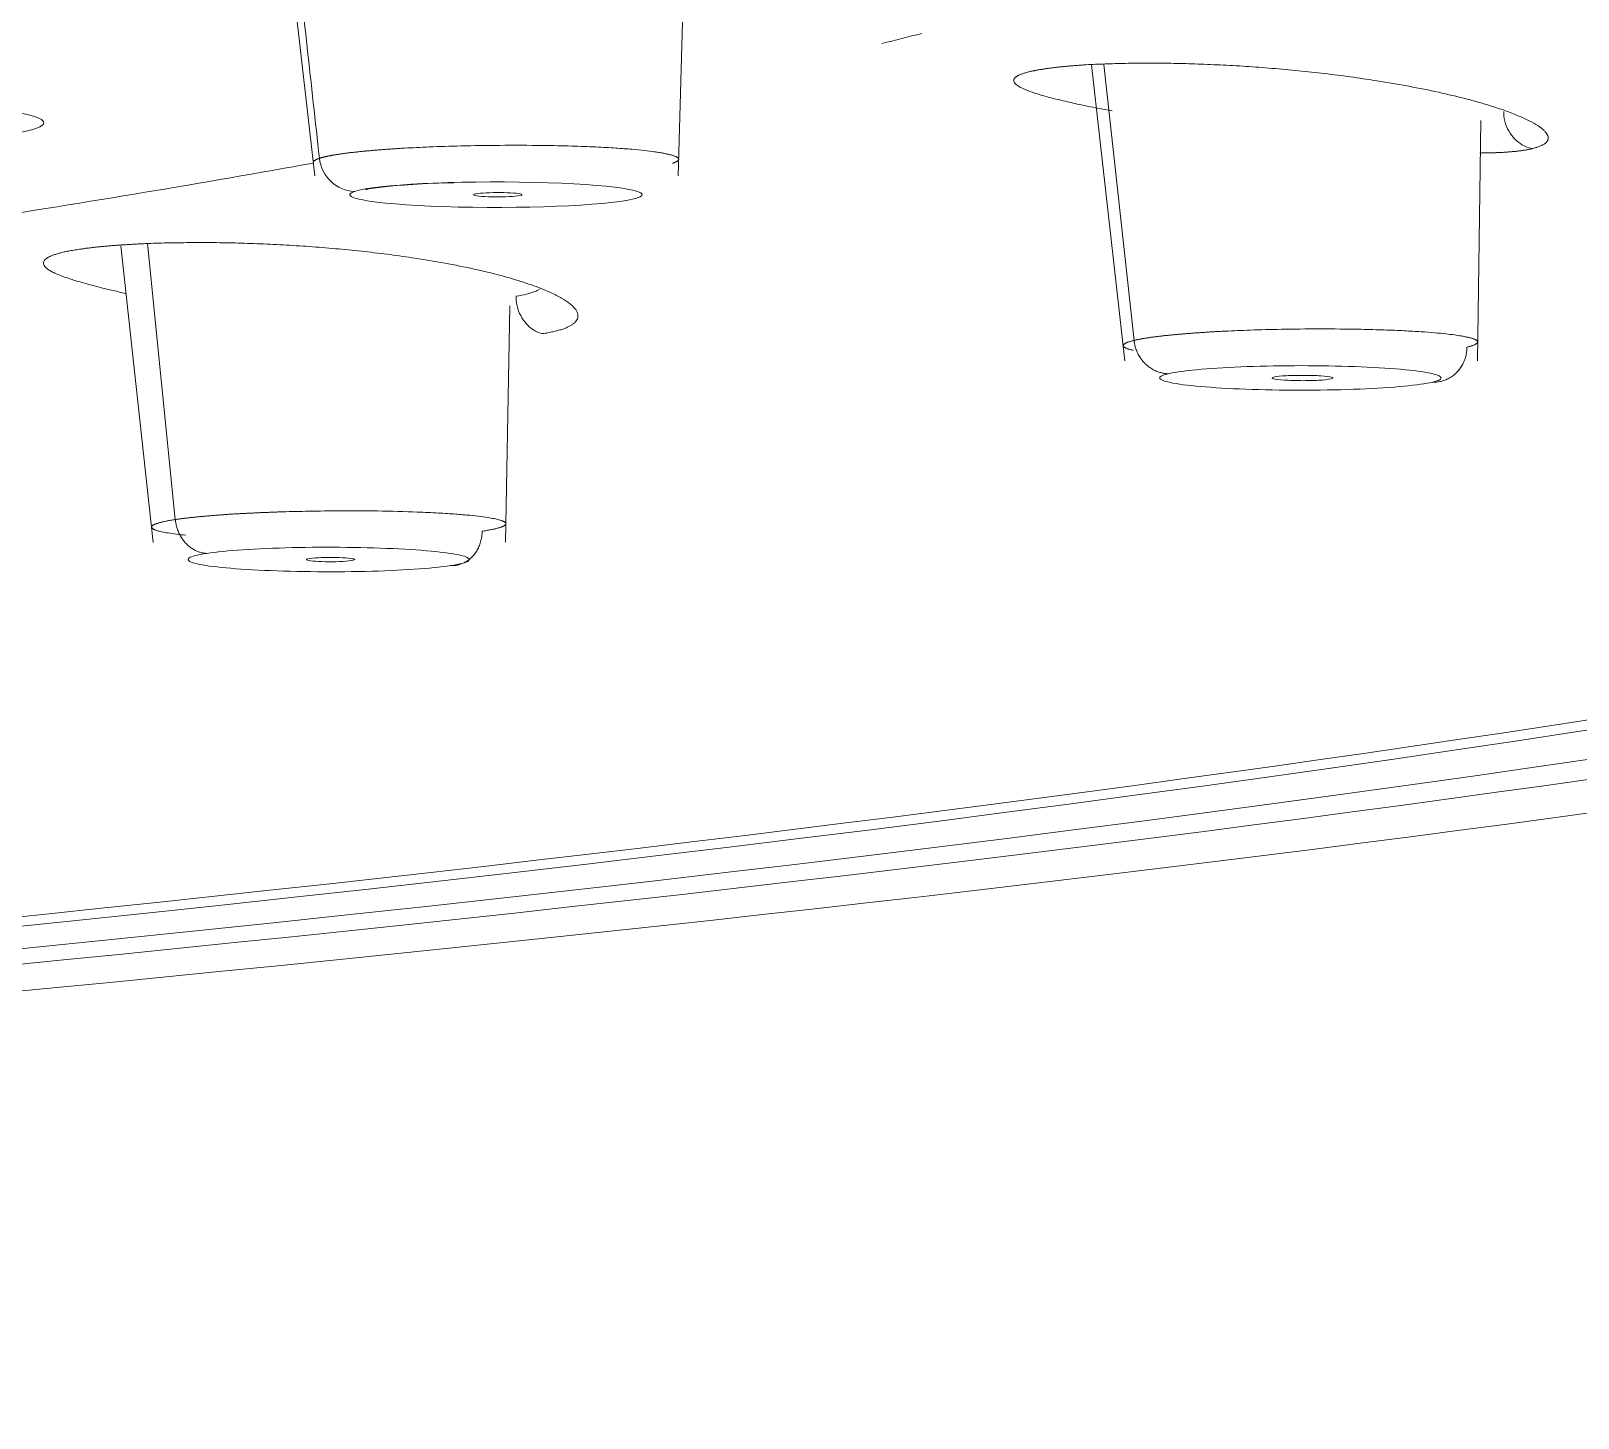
# Model space of a CAD drawing. Extents: x 19821 to 22981, y -91 to 2224.
# Drawn here: x 20781.61 to 20794.3, y 1291.2 to 1302.58 of the extents above; entities that cross this region are included whole.
import ezdxf

# ---------------------------------------------------------------- set-up
doc = ezdxf.new("R2010")
doc.units = 0
doc.header["$LTSCALE"] = 10
doc.header["$MEASUREMENT"] = 0
doc.layers.add('1', color=7, linetype='CONTINUOUS')

msp = doc.modelspace()

# ---------------------------------------------------------------- linework, layer by layer
at = {"layer": '1', "color": 7, "linetype": 'Continuous', "lineweight": 18}
for p, q in [((20783.714, 1303.348), (20783.935, 1301.396)), ((20786.916, 1301.397), (20786.96, 1302.948)), ((20790.307, 1302.307), (20790.581, 1299.878)), ((20793.472, 1299.879), (20793.499, 1301.849)), ((20782.344, 1300.822), (20782.61, 1298.388)), ((20785.5, 1298.389), (20785.535, 1300.33))]:
    msp.add_line(p, q, dxfattribs=at)
at = {"layer": '1', "color": 7, "linetype": 'Continuous', "lineweight": 13}
for p, q in [((20790.655, 1300.046), (20790.408, 1302.309)), ((20782.791, 1298.576), (20782.563, 1300.84))]:
    msp.add_line(p, q, dxfattribs=at)
at = {"layer": '1', "color": 7, "linetype": 'Continuous', "lineweight": 18}
for centre, major_axis, ratio, start_param, end_param in [((20690.341, 1301.967), (-121.8, 0), 0.087156, 1.570796, 4.70718), ((20690.341, 1301.967), (-120.85, 0), 0.087156, 1.570796, 4.712389), ((20690.341, 1302.016), (119.248, 0), 0.087156, 4.712389, 7.847018), ((20690.341, 1301.967), (119.464, 0), 0.087156, 4.712389, 7.853982), ((20784.261, 1301.567), (-0.093, 0.285), 0.962439, 1.357839, 2.814221), ((20785.42, 1301.241), (-1.2, 0), 0.087155, 2.881495, 6.019507), ((20785.421, 1301.241), (-1.2, 0), 0.087156, 6.022891, 9.161299), ((20690.341, 1301.967), (-123.486, 0), 0.087156, 1.570796, 3.036476)]:
    msp.add_ellipse(centre, major_axis=major_axis, ratio=ratio, start_param=start_param, end_param=end_param, dxfattribs=at)
at = {"layer": '1', "color": 7, "linetype": 'Continuous', "lineweight": 13}
for start_param, end_param in [(2.807357, 2.817125), (2.631084, 2.690185)]:
    msp.add_ellipse((20690.341, 1305.454), major_axis=(-104, 0), ratio=0.087156, start_param=start_param, end_param=end_param, dxfattribs=at)
msp.add_open_spline([(20783.973, 1301.54), (20783.906, 1302.145), (20783.84, 1302.75), (20783.773, 1303.355)], degree=3, dxfattribs=at)
at = {"layer": '1', "color": 7, "linetype": 'Continuous', "lineweight": 18}
for points, knots in [([(20790.476, 1301.928), (20790.435, 1301.935), (20790.341, 1301.953), (20790.205, 1301.981), (20790.086, 1302.008), (20789.994, 1302.03), (20789.923, 1302.049), (20789.85, 1302.071), (20789.78, 1302.095), (20789.732, 1302.117), (20789.703, 1302.134), (20789.687, 1302.146), (20789.675, 1302.159), (20789.67, 1302.168), (20789.668, 1302.175), (20789.668, 1302.18), (20789.669, 1302.185), (20789.671, 1302.19), (20789.673, 1302.195), (20789.677, 1302.2), (20789.682, 1302.204), (20789.688, 1302.209), (20789.695, 1302.213), (20789.703, 1302.218), (20789.711, 1302.222), (20789.721, 1302.226), (20789.732, 1302.231), (20789.744, 1302.235), (20789.757, 1302.239), (20789.771, 1302.243), (20789.785, 1302.247), (20789.796, 1302.25), (20789.801, 1302.251)], [0, 0, 0, 0, 0.058415, 0.137719, 0.216938, 0.269518, 0.321737, 0.37383, 0.452553, 0.532441, 0.572312, 0.612039, 0.651713, 0.691425, 0.708568, 0.725666, 0.742728, 0.75976, 0.776773, 0.793774, 0.810772, 0.827777, 0.844795, 0.861836, 0.878909, 0.896021, 0.913182, 0.930399, 0.947682, 0.965037, 0.982474, 1, 1, 1, 1]), ([(20789.801, 1302.251), (20789.805, 1302.252), (20789.811, 1302.253), (20789.82, 1302.255), (20789.83, 1302.257), (20789.84, 1302.259), (20789.85, 1302.261), (20789.86, 1302.263), (20789.87, 1302.265), (20789.881, 1302.267), (20789.892, 1302.268), (20789.903, 1302.27), (20789.914, 1302.272), (20789.926, 1302.274), (20789.937, 1302.276), (20789.949, 1302.277), (20789.961, 1302.279), (20789.974, 1302.28), (20789.986, 1302.282), (20789.999, 1302.284), (20790.012, 1302.285), (20790.025, 1302.287), (20790.038, 1302.288), (20790.051, 1302.29), (20790.065, 1302.291), (20790.079, 1302.292), (20790.093, 1302.294), (20790.108, 1302.295), (20790.122, 1302.296), (20790.137, 1302.298), (20790.152, 1302.299), (20790.167, 1302.3), (20790.182, 1302.301), (20790.198, 1302.302), (20790.213, 1302.303), (20790.229, 1302.305), (20790.264, 1302.307), (20790.319, 1302.31), (20790.397, 1302.313), (20790.478, 1302.316), (20790.591, 1302.319), (20790.74, 1302.321), (20790.93, 1302.32), (20791.129, 1302.315), (20791.334, 1302.307), (20791.546, 1302.296), (20791.761, 1302.28), (20791.977, 1302.261), (20792.192, 1302.238), (20792.405, 1302.212), (20792.636, 1302.178), (20792.88, 1302.137), (20793.128, 1302.088), (20793.316, 1302.044), (20793.453, 1302.008), (20793.548, 1301.98), (20793.652, 1301.947), (20793.757, 1301.91), (20793.857, 1301.868), (20793.937, 1301.828), (20793.987, 1301.795), (20794.017, 1301.77), (20794.033, 1301.752), (20794.045, 1301.735), (20794.05, 1301.724), (20794.051, 1301.719)], [0, 0, 0, 0, 0.004242, 0.008468, 0.012678, 0.016874, 0.021054, 0.025221, 0.029374, 0.033514, 0.037641, 0.041756, 0.045859, 0.04995, 0.054031, 0.058102, 0.062163, 0.066215, 0.070257, 0.074292, 0.078319, 0.082338, 0.086351, 0.090358, 0.094359, 0.098354, 0.102345, 0.106332, 0.110316, 0.114296, 0.118274, 0.122249, 0.126224, 0.130197, 0.13417, 0.138143, 0.142116, 0.15977, 0.177402, 0.195054, 0.212771, 0.248243, 0.283621, 0.319001, 0.354461, 0.389942, 0.425513, 0.461372, 0.497039, 0.532872, 0.569226, 0.61745, 0.665249, 0.71346, 0.737413, 0.761359, 0.785399, 0.821427, 0.857435, 0.893261, 0.92916, 0.946922, 0.964626, 0.98231, 1, 1, 1, 1]), ([(20783.973, 1301.54), (20783.975, 1301.54), (20783.979, 1301.541), (20783.984, 1301.543), (20783.99, 1301.545), (20783.996, 1301.546), (20784.002, 1301.548), (20784.008, 1301.55), (20784.015, 1301.551), (20784.022, 1301.553), (20784.029, 1301.554), (20784.037, 1301.556), (20784.045, 1301.558), (20784.053, 1301.559), (20784.061, 1301.561), (20784.069, 1301.562), (20784.078, 1301.564), (20784.087, 1301.566), (20784.096, 1301.567), (20784.106, 1301.569), (20784.115, 1301.57), (20784.125, 1301.572), (20784.136, 1301.573), (20784.146, 1301.575), (20784.157, 1301.576), (20784.168, 1301.578), (20784.179, 1301.58), (20784.19, 1301.581), (20784.202, 1301.583), (20784.214, 1301.584), (20784.226, 1301.586), (20784.238, 1301.587), (20784.251, 1301.588), (20784.264, 1301.59), (20784.277, 1301.591), (20784.29, 1301.593), (20784.304, 1301.594), (20784.317, 1301.596), (20784.331, 1301.597), (20784.346, 1301.598), (20784.36, 1301.6), (20784.375, 1301.601), (20784.389, 1301.602), (20784.404, 1301.604), (20784.42, 1301.605), (20784.435, 1301.606), (20784.451, 1301.608), (20784.467, 1301.609), (20784.483, 1301.61), (20784.499, 1301.611), (20784.515, 1301.613), (20784.532, 1301.614), (20784.549, 1301.615), (20784.566, 1301.616), (20784.583, 1301.617), (20784.601, 1301.618), (20784.618, 1301.62), (20784.636, 1301.621), (20784.654, 1301.622), (20784.73, 1301.626), (20784.886, 1301.634), (20785.147, 1301.642), (20785.465, 1301.647), (20785.774, 1301.646), (20786.038, 1301.641), (20786.237, 1301.633), (20786.402, 1301.624), (20786.535, 1301.614), (20786.638, 1301.604), (20786.702, 1301.596), (20786.738, 1301.591), (20786.756, 1301.588), (20786.773, 1301.585), (20786.79, 1301.582), (20786.805, 1301.579), (20786.82, 1301.576), (20786.833, 1301.573), (20786.845, 1301.57), (20786.857, 1301.567), (20786.868, 1301.564), (20786.877, 1301.561), (20786.886, 1301.558), (20786.893, 1301.555), (20786.9, 1301.552), (20786.906, 1301.549), (20786.91, 1301.546), (20786.914, 1301.543), (20786.917, 1301.539), (20786.919, 1301.536), (20786.92, 1301.533), (20786.92, 1301.53), (20786.919, 1301.527), (20786.917, 1301.523), (20786.914, 1301.52), (20786.91, 1301.517), (20786.905, 1301.514), (20786.9, 1301.511), (20786.893, 1301.508), (20786.886, 1301.504), (20786.878, 1301.501), (20786.872, 1301.499), (20786.869, 1301.498)], [0, 0, 0, 0, 0.00417, 0.008345, 0.012526, 0.016711, 0.020901, 0.025097, 0.029297, 0.033503, 0.037713, 0.041929, 0.046149, 0.050375, 0.054606, 0.058841, 0.063082, 0.067328, 0.071579, 0.075835, 0.080095, 0.084361, 0.088632, 0.092908, 0.097189, 0.101475, 0.105766, 0.110062, 0.114363, 0.118669, 0.12298, 0.127297, 0.131618, 0.135944, 0.140275, 0.144611, 0.148952, 0.153299, 0.15765, 0.162006, 0.166367, 0.170733, 0.175105, 0.179481, 0.183862, 0.188248, 0.19264, 0.197036, 0.201437, 0.205843, 0.210254, 0.214671, 0.219092, 0.223518, 0.227949, 0.232385, 0.236827, 0.241273, 0.245724, 0.25018, 0.297768, 0.355265, 0.422644, 0.499872, 0.552453, 0.60066, 0.644497, 0.683967, 0.719072, 0.749813, 0.758147, 0.766462, 0.77476, 0.78304, 0.791302, 0.799547, 0.807774, 0.815984, 0.824176, 0.832351, 0.840508, 0.848648, 0.85677, 0.864875, 0.872962, 0.881032, 0.889084, 0.897119, 0.905137, 0.913137, 0.92112, 0.929086, 0.937034, 0.944965, 0.952879, 0.960775, 0.968655, 0.976517, 0.984362, 0.992189, 1, 1, 1, 1]), ([(20793.92, 1301.618), (20793.918, 1301.618), (20793.912, 1301.616), (20793.903, 1301.615), (20793.894, 1301.613), (20793.885, 1301.611), (20793.875, 1301.609), (20793.866, 1301.607), (20793.856, 1301.606), (20793.846, 1301.604), (20793.835, 1301.603), (20793.825, 1301.601), (20793.814, 1301.6), (20793.803, 1301.599), (20793.792, 1301.597), (20793.781, 1301.596), (20793.769, 1301.595), (20793.757, 1301.594), (20793.745, 1301.593), (20793.733, 1301.592), (20793.721, 1301.591), (20793.708, 1301.59), (20793.695, 1301.589), (20793.682, 1301.588), (20793.669, 1301.588), (20793.655, 1301.587), (20793.641, 1301.586), (20793.627, 1301.586), (20793.613, 1301.585), (20793.599, 1301.585), (20793.584, 1301.585), (20793.569, 1301.584), (20793.554, 1301.584), (20793.539, 1301.584), (20793.524, 1301.584), (20793.508, 1301.583), (20793.497, 1301.583), (20793.492, 1301.583), (20793.492, 1301.583)], [0, 0, 0, 0, 0.029195, 0.058318, 0.087372, 0.11636, 0.145285, 0.174151, 0.202961, 0.231717, 0.260423, 0.289082, 0.317698, 0.346273, 0.374812, 0.403316, 0.43179, 0.460237, 0.48866, 0.517062, 0.545447, 0.573818, 0.602178, 0.630532, 0.658881, 0.68723, 0.715581, 0.743939, 0.772306, 0.800686, 0.829082, 0.857498, 0.885937, 0.914402, 0.942896, 0.971424, 0.999987, 1, 1, 1, 1]), ([(20783.923, 1301.505), (20783.922, 1301.506), (20783.922, 1301.508), (20783.923, 1301.511), (20783.925, 1301.514), (20783.928, 1301.518), (20783.932, 1301.521), (20783.937, 1301.524), (20783.942, 1301.527), (20783.949, 1301.53), (20783.956, 1301.533), (20783.964, 1301.537), (20783.97, 1301.539), (20783.973, 1301.54)], [0, 0, 0, 0, 0.090523, 0.182351, 0.273983, 0.36542, 0.456661, 0.547707, 0.638557, 0.729212, 0.81967, 0.909933, 1, 1, 1, 1]), ([(20784.355, 1301.282), (20784.357, 1301.283), (20784.375, 1301.287), (20784.474, 1301.304), (20784.67, 1301.322), (20784.894, 1301.336), (20785.048, 1301.338), (20785.075, 1301.339)], [0, 0, 0, 0, 0.146855, 0.317387, 0.593178, 0.929588, 1, 1, 1, 1]), ([(20782.004, 1300.794), (20782.009, 1300.794), (20782.017, 1300.795), (20782.031, 1300.797), (20782.045, 1300.799), (20782.058, 1300.801), (20782.072, 1300.803), (20782.086, 1300.804), (20782.101, 1300.806), (20782.115, 1300.808), (20782.13, 1300.809), (20782.144, 1300.811), (20782.159, 1300.813), (20782.175, 1300.814), (20782.19, 1300.816), (20782.205, 1300.817), (20782.221, 1300.819), (20782.237, 1300.82), (20782.253, 1300.821), (20782.269, 1300.823), (20782.285, 1300.824), (20782.302, 1300.825), (20782.318, 1300.827), (20782.335, 1300.828), (20782.352, 1300.829), (20782.369, 1300.83), (20782.386, 1300.831), (20782.404, 1300.832), (20782.422, 1300.833), (20782.439, 1300.834), (20782.457, 1300.835), (20782.476, 1300.836), (20782.494, 1300.837), (20782.512, 1300.838), (20782.531, 1300.839), (20782.55, 1300.84), (20782.591, 1300.841), (20782.655, 1300.844), (20782.744, 1300.846), (20782.836, 1300.847), (20782.963, 1300.849), (20783.127, 1300.848), (20783.331, 1300.844), (20783.541, 1300.836), (20783.755, 1300.825), (20783.97, 1300.81), (20784.185, 1300.791), (20784.398, 1300.769), (20784.606, 1300.743), (20784.808, 1300.713), (20785.024, 1300.676), (20785.245, 1300.632), (20785.463, 1300.579), (20785.621, 1300.532), (20785.733, 1300.494), (20785.808, 1300.465), (20785.887, 1300.431), (20785.962, 1300.392), (20786.027, 1300.349), (20786.071, 1300.308), (20786.09, 1300.275), (20786.095, 1300.25), (20786.093, 1300.232), (20786.086, 1300.214), (20786.077, 1300.201), (20786.067, 1300.191), (20786.059, 1300.184), (20786.05, 1300.178), (20786.04, 1300.171), (20786.03, 1300.165), (20786.018, 1300.159), (20786.005, 1300.153), (20785.992, 1300.147), (20785.977, 1300.142), (20785.961, 1300.136), (20785.944, 1300.131), (20785.927, 1300.126), (20785.908, 1300.122), (20785.889, 1300.117), (20785.868, 1300.113), (20785.846, 1300.108), (20785.824, 1300.104), (20785.808, 1300.102), (20785.8, 1300.101)], [0, 0, 0, 0, 0.003722, 0.00743, 0.011124, 0.014806, 0.018474, 0.02213, 0.025774, 0.029406, 0.033027, 0.036638, 0.040238, 0.043828, 0.047409, 0.050981, 0.054544, 0.058099, 0.061646, 0.065186, 0.06872, 0.072247, 0.075767, 0.079283, 0.082793, 0.086299, 0.089801, 0.093299, 0.096795, 0.100287, 0.103777, 0.107265, 0.110752, 0.114239, 0.117724, 0.12121, 0.124697, 0.140187, 0.155657, 0.171145, 0.18669, 0.217814, 0.248855, 0.279898, 0.311012, 0.342143, 0.373354, 0.404817, 0.436113, 0.467553, 0.499452, 0.541765, 0.583704, 0.626006, 0.647023, 0.668033, 0.689127, 0.720738, 0.752333, 0.783767, 0.815265, 0.83085, 0.846383, 0.8619, 0.877435, 0.884208, 0.890968, 0.897719, 0.904465, 0.911208, 0.917951, 0.924697, 0.93145, 0.938212, 0.944988, 0.951778, 0.958588, 0.965419, 0.972274, 0.979157, 0.986071, 0.993017, 1, 1, 1, 1]), ([(20782.383, 1300.431), (20782.348, 1300.439), (20782.264, 1300.458), (20782.141, 1300.488), (20782.02, 1300.521), (20781.929, 1300.549), (20781.862, 1300.573), (20781.813, 1300.592), (20781.767, 1300.615), (20781.73, 1300.64), (20781.713, 1300.662), (20781.709, 1300.68), (20781.711, 1300.692), (20781.718, 1300.704), (20781.728, 1300.714), (20781.738, 1300.721), (20781.746, 1300.726), (20781.755, 1300.731), (20781.765, 1300.736), (20781.775, 1300.74), (20781.787, 1300.745), (20781.8, 1300.749), (20781.814, 1300.754), (20781.828, 1300.758), (20781.844, 1300.762), (20781.861, 1300.767), (20781.878, 1300.771), (20781.897, 1300.775), (20781.916, 1300.779), (20781.937, 1300.782), (20781.958, 1300.786), (20781.981, 1300.79), (20781.996, 1300.792), (20782.004, 1300.794)], [0, 0, 0, 0, 0.048608, 0.124454, 0.198196, 0.271859, 0.320751, 0.369308, 0.417747, 0.490949, 0.565233, 0.602308, 0.639249, 0.67614, 0.713067, 0.729008, 0.744907, 0.760771, 0.776609, 0.792429, 0.808238, 0.824044, 0.839855, 0.85568, 0.871526, 0.887401, 0.903314, 0.919271, 0.935281, 0.951351, 0.967489, 0.983703, 1, 1, 1, 1]), ([(20785.779, 1300.464), (20785.767, 1300.458), (20785.754, 1300.452), (20785.7, 1300.431), (20785.648, 1300.418), (20785.586, 1300.409)], [0, 0, 0, 0, 0.269004, 0.269004, 1, 1, 1, 1]), ([(20793.338, 1300.082), (20793.338, 1300.082), (20793.344, 1300.081), (20793.355, 1300.079), (20793.371, 1300.076), (20793.385, 1300.073), (20793.399, 1300.07), (20793.411, 1300.067), (20793.423, 1300.064), (20793.433, 1300.061), (20793.442, 1300.058), (20793.45, 1300.054), (20793.456, 1300.051), (20793.462, 1300.048), (20793.467, 1300.045), (20793.47, 1300.041), (20793.472, 1300.038), (20793.474, 1300.035), (20793.474, 1300.032), (20793.473, 1300.028), (20793.471, 1300.025), (20793.468, 1300.022), (20793.465, 1300.019), (20793.46, 1300.015), (20793.454, 1300.012), (20793.447, 1300.009), (20793.439, 1300.006), (20793.43, 1300.003), (20793.421, 1299.999), (20793.41, 1299.996), (20793.399, 1299.993), (20793.391, 1299.991), (20793.386, 1299.99)], [0, 0, 0, 0, 0.000025, 0.036299, 0.072444, 0.108461, 0.144348, 0.180107, 0.215737, 0.251239, 0.286613, 0.321858, 0.356975, 0.391965, 0.426826, 0.461559, 0.496165, 0.530643, 0.564994, 0.599217, 0.633314, 0.667282, 0.701124, 0.734839, 0.768427, 0.801888, 0.835223, 0.868431, 0.901513, 0.934468, 0.967297, 1, 1, 1, 1]), ([(20790.648, 1299.964), (20790.646, 1299.965), (20790.64, 1299.966), (20790.63, 1299.969), (20790.618, 1299.972), (20790.608, 1299.975), (20790.599, 1299.978), (20790.591, 1299.981), (20790.585, 1299.985), (20790.579, 1299.988), (20790.575, 1299.991), (20790.571, 1299.994), (20790.569, 1299.998), (20790.568, 1300), (20790.568, 1300.002), (20790.567, 1300.002)], [0, 0, 0, 0, 0.034886, 0.121832, 0.208448, 0.294733, 0.380687, 0.466311, 0.551603, 0.636565, 0.721196, 0.805496, 0.889464, 0.973101, 1, 1, 1, 1]), ([(20785.453, 1298.572), (20785.453, 1298.572), (20785.457, 1298.571), (20785.463, 1298.569), (20785.472, 1298.565), (20785.48, 1298.562), (20785.487, 1298.559), (20785.492, 1298.556), (20785.497, 1298.552), (20785.5, 1298.549), (20785.502, 1298.546), (20785.503, 1298.543), (20785.502, 1298.539), (20785.501, 1298.536), (20785.499, 1298.533), (20785.495, 1298.53), (20785.491, 1298.526), (20785.485, 1298.523), (20785.479, 1298.52), (20785.471, 1298.517), (20785.463, 1298.513), (20785.453, 1298.51), (20785.443, 1298.507), (20785.431, 1298.504), (20785.419, 1298.501), (20785.406, 1298.498), (20785.391, 1298.495), (20785.376, 1298.492), (20785.361, 1298.489), (20785.344, 1298.486), (20785.327, 1298.483), (20785.314, 1298.481), (20785.308, 1298.48)], [0, 0, 0, 0, 0.000024, 0.036298, 0.072443, 0.108459, 0.144347, 0.180106, 0.215736, 0.251238, 0.286612, 0.321857, 0.356975, 0.391964, 0.426825, 0.461559, 0.496164, 0.530643, 0.564994, 0.599217, 0.633313, 0.667282, 0.701124, 0.734839, 0.768427, 0.801888, 0.835223, 0.868431, 0.901513, 0.934468, 0.967297, 1, 1, 1, 1]), ([(20782.876, 1298.447), (20782.849, 1298.45), (20782.797, 1298.456), (20782.732, 1298.465), (20782.681, 1298.475), (20782.652, 1298.482), (20782.635, 1298.487), (20782.626, 1298.491), (20782.619, 1298.494), (20782.612, 1298.497), (20782.607, 1298.5), (20782.602, 1298.504), (20782.599, 1298.507), (20782.597, 1298.51), (20782.597, 1298.512), (20782.596, 1298.513)], [0, 0, 0, 0, 0.150948, 0.315048, 0.462732, 0.593984, 0.639915, 0.685674, 0.731261, 0.776676, 0.821919, 0.86699, 0.91189, 0.956617, 1, 1, 1, 1])]:
    msp.add_open_spline(points, degree=3, knots=knots, dxfattribs=at)
for points in [[(20777.436, 1301.914), (20777.552, 1301.935), (20777.845, 1301.972), (20778.505, 1302.012), (20779.269, 1302.03), (20780.067, 1302.024), (20780.785, 1301.995), (20781.344, 1301.946), (20781.68, 1301.883), (20781.749, 1301.813), (20781.615, 1301.77), (20781.504, 1301.749)], [(20785.241, 1301.245), (20785.233, 1301.241), (20785.238, 1301.233), (20785.326, 1301.225), (20785.442, 1301.222), (20785.564, 1301.226), (20785.611, 1301.232), (20785.63, 1301.236)], [(20785.63, 1301.236), (20785.638, 1301.241), (20785.633, 1301.248), (20785.545, 1301.257), (20785.429, 1301.259), (20785.307, 1301.256), (20785.26, 1301.249), (20785.241, 1301.245)], [(20793.104, 1299.703), (20793.159, 1299.716), (20793.201, 1299.742), (20793.093, 1299.782), (20792.819, 1299.814), (20792.424, 1299.835), (20791.967, 1299.841), (20791.519, 1299.831), (20791.145, 1299.807), (20790.989, 1299.785), (20790.935, 1299.772)], [(20790.935, 1299.772), (20790.881, 1299.759), (20790.838, 1299.734), (20790.947, 1299.694), (20791.221, 1299.662), (20791.615, 1299.641), (20792.072, 1299.635), (20792.52, 1299.644), (20792.894, 1299.668), (20793.05, 1299.691), (20793.104, 1299.703)], [(20791.8, 1299.745), (20791.785, 1299.739), (20791.781, 1299.73), (20791.88, 1299.719), (20792.022, 1299.714), (20792.178, 1299.717), (20792.245, 1299.725), (20792.273, 1299.73)], [(20792.273, 1299.73), (20792.289, 1299.735), (20792.292, 1299.745), (20792.194, 1299.756), (20792.052, 1299.76), (20791.895, 1299.757), (20791.828, 1299.75), (20791.8, 1299.745)], [(20783.049, 1298.298), (20782.97, 1298.286), (20782.877, 1298.262), (20782.905, 1298.221), (20783.11, 1298.185), (20783.457, 1298.159), (20783.895, 1298.146), (20784.355, 1298.148), (20784.771, 1298.166), (20784.969, 1298.186), (20785.048, 1298.198)], [(20785.048, 1298.198), (20785.127, 1298.21), (20785.22, 1298.234), (20785.192, 1298.275), (20784.987, 1298.311), (20784.64, 1298.337), (20784.202, 1298.35), (20783.742, 1298.348), (20783.326, 1298.33), (20783.128, 1298.31), (20783.049, 1298.298)], [(20783.892, 1298.256), (20783.871, 1298.252), (20783.854, 1298.244), (20783.913, 1298.235), (20784.016, 1298.229), (20784.143, 1298.23), (20784.207, 1298.235), (20784.237, 1298.239)], [(20784.237, 1298.239), (20784.258, 1298.243), (20784.276, 1298.25), (20784.216, 1298.26), (20784.113, 1298.265), (20783.986, 1298.265), (20783.922, 1298.26), (20783.892, 1298.256)]]:
    msp.add_open_spline(points, degree=3, dxfattribs=at)
at = {"layer": '1', "color": 7, "linetype": 'Continuous', "lineweight": 13}
for points, knots in [([(20793.92, 1301.618), (20793.919, 1301.619), (20793.891, 1301.625), (20793.853, 1301.641), (20793.811, 1301.668), (20793.785, 1301.69), (20793.762, 1301.715), (20793.731, 1301.756), (20793.7, 1301.819), (20793.688, 1301.884), (20793.688, 1301.919), (20793.688, 1301.923)], [0, 0, 0, 0, 0.007606, 0.20138, 0.298266, 0.395153, 0.49204, 0.588926, 0.7827, 0.976473, 1, 1, 1, 1]), ([(20794.051, 1301.719), (20794.051, 1301.719), (20794.052, 1301.716), (20794.053, 1301.712), (20794.053, 1301.705), (20794.052, 1301.698), (20794.051, 1301.692), (20794.048, 1301.685), (20794.044, 1301.679), (20794.039, 1301.673), (20794.034, 1301.667), (20794.027, 1301.662), (20794.019, 1301.656), (20794.01, 1301.651), (20794, 1301.646), (20793.99, 1301.641), (20793.978, 1301.636), (20793.965, 1301.631), (20793.951, 1301.627), (20793.936, 1301.622), (20793.926, 1301.62), (20793.92, 1301.618)], [0, 0, 0, 0, 0.000113, 0.055362, 0.110514, 0.165592, 0.220622, 0.27563, 0.330641, 0.385679, 0.440769, 0.495938, 0.551209, 0.606608, 0.662158, 0.717886, 0.773813, 0.829965, 0.886365, 0.943035, 1, 1, 1, 1]), ([(20785.8, 1300.101), (20785.799, 1300.101), (20785.773, 1300.108), (20785.738, 1300.124), (20785.7, 1300.152), (20785.676, 1300.175), (20785.654, 1300.2), (20785.626, 1300.241), (20785.597, 1300.304), (20785.586, 1300.37), (20785.586, 1300.405), (20785.586, 1300.409)], [0, 0, 0, 0, 0.007606, 0.201379, 0.298266, 0.395153, 0.49204, 0.588926, 0.7827, 0.976473, 1, 1, 1, 1]), ([(20790.655, 1300.046), (20790.657, 1300.046), (20790.661, 1300.047), (20790.668, 1300.049), (20790.675, 1300.05), (20790.682, 1300.052), (20790.689, 1300.053), (20790.697, 1300.055), (20790.705, 1300.056), (20790.713, 1300.058), (20790.721, 1300.059), (20790.73, 1300.061), (20790.739, 1300.062), (20790.748, 1300.064), (20790.757, 1300.065), (20790.767, 1300.067), (20790.776, 1300.068), (20790.786, 1300.069), (20790.797, 1300.071), (20790.807, 1300.072), (20790.818, 1300.074), (20790.829, 1300.075), (20790.84, 1300.077), (20790.851, 1300.078), (20790.863, 1300.079), (20790.875, 1300.081), (20790.887, 1300.082), (20790.899, 1300.084), (20790.912, 1300.085), (20790.924, 1300.086), (20790.937, 1300.088), (20790.951, 1300.089), (20790.964, 1300.09), (20790.978, 1300.092), (20790.992, 1300.093), (20791.006, 1300.094), (20791.02, 1300.096), (20791.035, 1300.097), (20791.049, 1300.098), (20791.064, 1300.099), (20791.08, 1300.101), (20791.095, 1300.102), (20791.111, 1300.103), (20791.126, 1300.104), (20791.142, 1300.106), (20791.159, 1300.107), (20791.175, 1300.108), (20791.192, 1300.109), (20791.209, 1300.11), (20791.226, 1300.111), (20791.243, 1300.112), (20791.26, 1300.114), (20791.278, 1300.115), (20791.295, 1300.116), (20791.313, 1300.117), (20791.332, 1300.118), (20791.35, 1300.119), (20791.368, 1300.12), (20791.387, 1300.121), (20791.464, 1300.124), (20791.621, 1300.131), (20791.879, 1300.138), (20792.189, 1300.141), (20792.475, 1300.138), (20792.705, 1300.132), (20792.869, 1300.125), (20793.007, 1300.117), (20793.12, 1300.109), (20793.211, 1300.1), (20793.282, 1300.091), (20793.321, 1300.085), (20793.338, 1300.082)], [0, 0, 0, 0, 0.005411, 0.010833, 0.016267, 0.021713, 0.027171, 0.032641, 0.038122, 0.043616, 0.049121, 0.054637, 0.060166, 0.065707, 0.071259, 0.076823, 0.082399, 0.087986, 0.093586, 0.099197, 0.10482, 0.110455, 0.116102, 0.12176, 0.12743, 0.133112, 0.138806, 0.144511, 0.150229, 0.155958, 0.161699, 0.167451, 0.173216, 0.178992, 0.18478, 0.19058, 0.196391, 0.202215, 0.20805, 0.213896, 0.219755, 0.225625, 0.231507, 0.237401, 0.243307, 0.249224, 0.255153, 0.261094, 0.267047, 0.273011, 0.278987, 0.284975, 0.290975, 0.296986, 0.303009, 0.309044, 0.31509, 0.321149, 0.327219, 0.3333, 0.396491, 0.473124, 0.563162, 0.666559, 0.72723, 0.78355, 0.835524, 0.883154, 0.926443, 0.965393, 1, 1, 1, 1]), ([(20790.567, 1300.002), (20790.567, 1300.003), (20790.567, 1300.005), (20790.568, 1300.007), (20790.57, 1300.011), (20790.573, 1300.014), (20790.577, 1300.017), (20790.582, 1300.02), (20790.588, 1300.024), (20790.594, 1300.027), (20790.602, 1300.03), (20790.611, 1300.033), (20790.621, 1300.036), (20790.631, 1300.039), (20790.642, 1300.043), (20790.651, 1300.045), (20790.655, 1300.046)], [0, 0, 0, 0, 0.050854, 0.12566, 0.200167, 0.274376, 0.348285, 0.421895, 0.495206, 0.568218, 0.64093, 0.713343, 0.785456, 0.85727, 0.928785, 1, 1, 1, 1]), ([(20782.596, 1298.513), (20782.596, 1298.513), (20782.596, 1298.515), (20782.596, 1298.517), (20782.598, 1298.52), (20782.6, 1298.523), (20782.604, 1298.527), (20782.608, 1298.53), (20782.614, 1298.533), (20782.62, 1298.536), (20782.628, 1298.54), (20782.637, 1298.543), (20782.646, 1298.546), (20782.657, 1298.549), (20782.668, 1298.552), (20782.68, 1298.555), (20782.694, 1298.558), (20782.708, 1298.561), (20782.723, 1298.564), (20782.738, 1298.567), (20782.755, 1298.57), (20782.772, 1298.573), (20782.785, 1298.575), (20782.791, 1298.576)], [0, 0, 0, 0, 0.001369, 0.053215, 0.10486, 0.156303, 0.207545, 0.258585, 0.309424, 0.360062, 0.410498, 0.460733, 0.510766, 0.560597, 0.610227, 0.659655, 0.708881, 0.757906, 0.806729, 0.855349, 0.903768, 0.951985, 1, 1, 1, 1]), ([(20782.791, 1298.576), (20782.794, 1298.576), (20782.8, 1298.577), (20782.81, 1298.579), (20782.819, 1298.58), (20782.83, 1298.581), (20782.84, 1298.583), (20782.85, 1298.584), (20782.861, 1298.585), (20782.872, 1298.587), (20782.883, 1298.588), (20782.894, 1298.589), (20782.906, 1298.591), (20782.918, 1298.592), (20782.93, 1298.593), (20782.942, 1298.595), (20782.954, 1298.596), (20782.967, 1298.597), (20782.98, 1298.599), (20782.993, 1298.6), (20783.006, 1298.601), (20783.02, 1298.602), (20783.034, 1298.604), (20783.048, 1298.605), (20783.062, 1298.606), (20783.076, 1298.607), (20783.091, 1298.608), (20783.105, 1298.61), (20783.12, 1298.611), (20783.136, 1298.612), (20783.151, 1298.613), (20783.166, 1298.614), (20783.182, 1298.615), (20783.198, 1298.616), (20783.214, 1298.617), (20783.231, 1298.619), (20783.247, 1298.62), (20783.264, 1298.621), (20783.281, 1298.622), (20783.298, 1298.623), (20783.315, 1298.624), (20783.332, 1298.625), (20783.35, 1298.626), (20783.368, 1298.627), (20783.386, 1298.627), (20783.404, 1298.628), (20783.422, 1298.629), (20783.44, 1298.63), (20783.459, 1298.631), (20783.478, 1298.632), (20783.496, 1298.633), (20783.515, 1298.634), (20783.535, 1298.634), (20783.554, 1298.635), (20783.573, 1298.636), (20783.593, 1298.637), (20783.613, 1298.637), (20783.632, 1298.638), (20783.652, 1298.639), (20783.735, 1298.641), (20783.899, 1298.645), (20784.163, 1298.648), (20784.468, 1298.647), (20784.738, 1298.64), (20784.947, 1298.63), (20785.09, 1298.621), (20785.206, 1298.611), (20785.298, 1298.601), (20785.367, 1298.591), (20785.418, 1298.581), (20785.443, 1298.575), (20785.453, 1298.572)], [0, 0, 0, 0, 0.005411, 0.010833, 0.016267, 0.021713, 0.027171, 0.032641, 0.038122, 0.043616, 0.049121, 0.054637, 0.060166, 0.065707, 0.071259, 0.076823, 0.082399, 0.087986, 0.093586, 0.099197, 0.10482, 0.110455, 0.116102, 0.12176, 0.12743, 0.133112, 0.138806, 0.144511, 0.150229, 0.155958, 0.161699, 0.167451, 0.173216, 0.178992, 0.18478, 0.19058, 0.196391, 0.202214, 0.20805, 0.213896, 0.219755, 0.225625, 0.231507, 0.237401, 0.243307, 0.249224, 0.255153, 0.261094, 0.267047, 0.273011, 0.278987, 0.284975, 0.290975, 0.296986, 0.303009, 0.309044, 0.31509, 0.321149, 0.327219, 0.3333, 0.396491, 0.473124, 0.563162, 0.666559, 0.72723, 0.78355, 0.835524, 0.883154, 0.926442, 0.965393, 1, 1, 1, 1])]:
    msp.add_open_spline(points, degree=3, knots=knots, dxfattribs=at)
for points, weights in [([(20790.655, 1300.046), (20790.672, 1299.885), (20790.786, 1299.777), (20790.935, 1299.772)], [1.12329271086, 0.944876543901, 0.96009912742, 1.16896046142]), ([(20793.386, 1299.99), (20793.385, 1299.817), (20793.268, 1299.698), (20793.104, 1299.703)], [1.16896870593, 0.943680330322, 0.943677098069, 1.16895900917]), ([(20782.791, 1298.576), (20782.807, 1298.415), (20782.911, 1298.305), (20783.049, 1298.298)], [1.12329271087, 0.944876543899, 0.96009912742, 1.16896046143]), ([(20785.308, 1298.48), (20785.306, 1298.307), (20785.199, 1298.19), (20785.048, 1298.198)], [1.16896870592, 0.943680330317, 0.943677098072, 1.16895900919])]:
    msp.add_rational_spline(points, weights, degree=3, dxfattribs=at)

doc.saveas('drawing.dxf')
